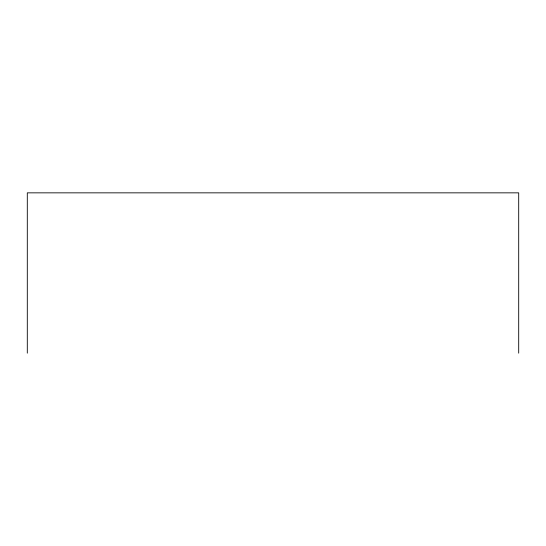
<?xml version="1.0" encoding="UTF-8"?>
<svg xmlns="http://www.w3.org/2000/svg" width="546" height="546" viewBox="0 0 546 546"><rect width="100%" height="100%" fill="white"/><g stroke="black" fill="none" stroke-linecap="round" stroke-linejoin="round"><path stroke-width="0.82" d="M518.7 353.153L518.7 192.847L27.3 192.847L27.3 353.153"/></g></svg>
